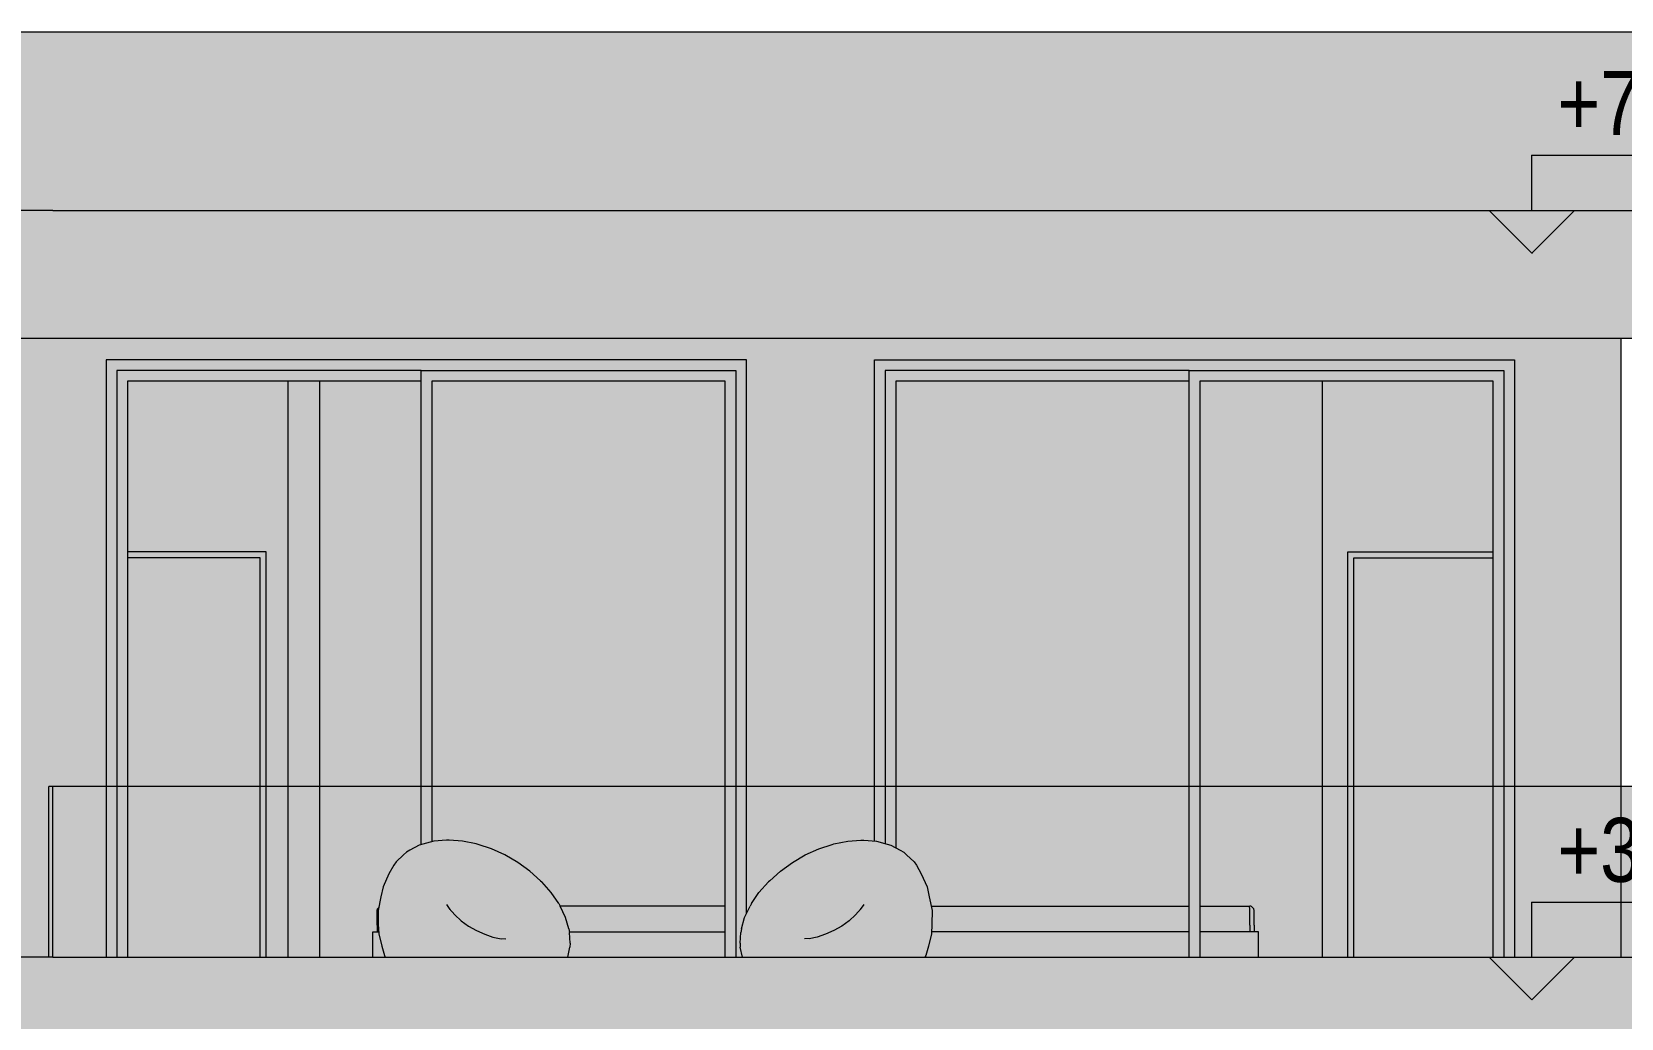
# Model space of a CAD drawing. Header units: centimetres. Extents: x -4381 to 5639, y -3920 to 4826.
# Drawn here: x 76.82 to 84.27, y 14.03 to 18.66 of the extents above; entities that cross this region are included whole.
import ezdxf
from ezdxf.xclip import XClip

# ---------------------------------------------------------------- set-up
doc = ezdxf.new("R2010")
doc.units = ezdxf.units.CM
doc.header["$MEASUREMENT"] = 0
doc.header["$XCLIPFRAME"] = 0
doc.set_wipeout_variables(frame=1)
doc.linetypes.add('Wipeout_Contour', pattern=[100, 0, -100])
for name, color, linetype in [('00- NIVEAUX', 7, 'Continuous'), ('Dalles', 7, 'Continuous'), ('Drawing & Figure', 7, 'Continuous'), ('Mur de clôture', 7, 'Continuous'), ('Structural - Bearing', 7, 'Continuous')]:
    doc.layers.add(name, color=color, linetype=linetype)
for name, color, linetype, lineweight in [('00- NIVEAUX_Pen_No__1', 7, 'Continuous', 5), ('01- MOBILIER_Pen_No__1', 7, 'Continuous', 5), ('01- MOBILIER_Pen_No__7', 7, 'Continuous', 5), ('Dalles_Pen_No__1', 7, 'Continuous', 5), ('Mur de clôture_Pen_No__7', 7, 'Continuous', 5), ('Structural - Bearing_Pen_No__1', 7, 'Continuous', 5), ('Structural - Bearing_Pen_No__18', 9, 'Continuous', 5), ('Structural - Bearing_Pen_No__7', 7, 'Continuous', 5)]:
    doc.layers.add(name, color=color, linetype=linetype, lineweight=lineweight)
for name, color, linetype, lineweight, true_color in [('03-Personnages.2D_Pen_No__58', 7, 'Continuous', 5, 0xdf0000), ('Dalles_Pen_No__61', 7, 'Continuous', 5, 0x6a6a6a), ('Mur de clôture_Pen_No__112', 7, 'Continuous', 5, 0xd5aaaa), ('Structural - Bearing_Pen_No__102', 7, 'Continuous', 5, 0xcccccc), ('Structural - Bearing_Pen_No__112', 7, 'Continuous', 5, 0xd5aaaa), ('Structural - Bearing_Pen_No__61', 7, 'Continuous', 5, 0x6a6a6a)]:
    doc.layers.add(name, color=color, linetype=linetype, lineweight=lineweight, true_color=true_color)
doc.styles.add('GENERATED_STYLE_2', font='')
doc.styles.get('GENERATED_STYLE_2').set_extended_font_data('Arial Narrow Occidental')

# ---------------------------------------------------------------- blocks, each defined once
blk = doc.blocks.new('Drawing_10_10', base_point=(-363.0919, 10.6179))
at = {"color": 254, "linetype": 'Wipeout_Contour', "lineweight": 0, "ltscale": 1011.34748}
blk.add_wipeout([(55.8299, 17.0562), (63.414, 17.0562), (63.6669, 16.9762), (63.6669, 17.2179), (61.6669, 17.2179), (61.6669, 17.8179), (90.2669, 17.8179), (90.2669, 17.5562), (90.5136, 17.5562), (95.2031, 18.0562), (96.0934, 18.0562), (96.0934, 18.6562), (55.8299, 18.6562)], dxfattribs=at).dxf.layer = 'Mur de clôture'
at = {"color": 254, "linetype": 'Wipeout_Contour', "lineweight": 0, "ltscale": 312.295187}
blk.add_wipeout([(76.9169, 14.1179), (76.9169, 14.3179), (76.6169, 14.3179), (76.6169, 14.1179)], dxfattribs=at).dxf.layer = 'Structural - Bearing'
at = {"layer": 'Mur de clôture_Pen_No__112', "linetype": 'Continuous', "ltscale": 10}
blk.add_hatch(color=256, dxfattribs=at).paths.add_polyline_path([(55.8299, 17.0562), (63.414, 17.0562), (63.6669, 16.9762), (63.6669, 17.2179), (61.6669, 17.2179), (61.6669, 17.8179), (90.2669, 17.8179), (90.2669, 17.5562), (90.5136, 17.5562), (95.2031, 18.0562), (96.0934, 18.0562), (96.0934, 18.6562), (55.8299, 18.6562)])
at = {"layer": 'Structural - Bearing_Pen_No__61', "linetype": 'Continuous', "ltscale": 10}
blk.add_hatch(color=256, dxfattribs=at).paths.add_polyline_path([(76.9169, 14.1179), (76.9169, 14.3179), (76.6169, 14.3179), (76.6169, 14.1179)])
at = {"layer": '00- NIVEAUX_Pen_No__1', "linetype": 'Continuous', "ltscale": 10}
blk.add_line((84.9626, 18.0756), (83.8473, 18.0756), dxfattribs=at)
blk.add_point((83.8473, 18.0756), dxfattribs=at)
at = {"layer": 'Mur de clôture_Pen_No__7', "linetype": 'Continuous', "ltscale": 10}
blk.add_line((55.8299, 18.6562), (96.0934, 18.6562), dxfattribs=at)
at = {"layer": '00- NIVEAUX_Pen_No__1', "linetype": 'Continuous', "insert": (83.9673, 18.1676), "char_height": 0.3, "attachment_point": 7, "style": 'GENERATED_STYLE_2'}
blk.add_mtext('\\A1;{\\fArial Narrow Occidental|b0|i0|c0|p34;+7.00}', dxfattribs=at)
at = {"color": 254, "linetype": 'Wipeout_Contour', "lineweight": 0, "ltscale": 340.981247}
blk.add_wipeout([(76.6169, 17.6179), (76.6169, 17.2179), (90.2669, 17.2179), (90.2669, 17.6179)], dxfattribs=at).dxf.layer = 'Dalles'
at = {"color": 254, "linetype": 'Wipeout_Contour', "lineweight": 0, "ltscale": 338.388348}
blk.add_wipeout([(76.6169, 14.1179), (76.6169, 13.7179), (90.2669, 13.7179), (90.2669, 14.1179)], dxfattribs=at).dxf.layer = 'Dalles'
at = {"color": 254, "linetype": 'Wipeout_Contour', "lineweight": 0, "ltscale": 338.85299}
blk.add_wipeout([(76.8969, 14.3179), (89.9469, 14.3179), (89.9469, 15.1179), (76.8969, 15.1179)], dxfattribs=at).dxf.layer = 'Structural - Bearing'
at = {"layer": 'Dalles_Pen_No__61', "linetype": 'Continuous', "ltscale": 10}
for points in [[(76.6169, 17.6179), (76.6169, 17.2179), (90.2669, 17.2179), (90.2669, 17.6179)], [(76.6169, 14.1179), (76.6169, 13.7179), (90.2669, 13.7179), (90.2669, 14.1179)]]:
    blk.add_hatch(color=256, dxfattribs=at).paths.add_polyline_path(points)
at = {"layer": 'Structural - Bearing_Pen_No__102', "linetype": 'Continuous', "ltscale": 10}
blk.add_hatch(color=256, dxfattribs=at).paths.add_polyline_path([(76.8969, 14.3179), (89.9469, 14.3179), (89.9469, 15.1179), (76.8969, 15.1179)])
at = {"color": 254, "linetype": 'Wipeout_Contour', "lineweight": 0, "ltscale": 315.14525}
blk.add_wipeout([(76.9169, 17.8179), (76.6169, 17.8179), (76.6169, 17.6179), (76.9169, 17.6179)], dxfattribs=at).dxf.layer = 'Structural - Bearing'
at = {"color": 254, "linetype": 'Wipeout_Contour', "lineweight": 0, "ltscale": 315.430589}
blk.add_wipeout([(77.2169, 17.0679), (77.1669, 17.0679), (77.1669, 15.1179), (77.2169, 15.1179)], dxfattribs=at).dxf.layer = 'Structural - Bearing'
at = {"color": 254, "linetype": 'Wipeout_Contour', "lineweight": 0, "ltscale": 326.990462}
blk.add_wipeout([(80.1169, 17.0679), (80.1169, 15.1179), (80.1669, 15.1179), (80.1669, 17.0679)], dxfattribs=at).dxf.layer = 'Structural - Bearing'
at = {"color": 254, "linetype": 'Wipeout_Contour', "lineweight": 0, "ltscale": 329.539839}
blk.add_wipeout([(80.8169, 17.0679), (80.7669, 17.0679), (80.7669, 15.1179), (80.8169, 15.1179)], dxfattribs=at).dxf.layer = 'Structural - Bearing'
at = {"color": 254, "linetype": 'Wipeout_Contour', "lineweight": 0, "ltscale": 341.119683}
blk.add_wipeout([(83.7669, 17.0679), (83.7169, 17.0679), (83.7169, 15.1179), (83.7669, 15.1179)], dxfattribs=at).dxf.layer = 'Structural - Bearing'
at = {"color": 254, "linetype": 'Wipeout_Contour', "lineweight": 0, "ltscale": 338.58675}
blk.add_wipeout([(76.9169, 14.1179), (89.9669, 14.1179), (89.9669, 14.3179), (76.9169, 14.3179)], dxfattribs=at).dxf.layer = 'Structural - Bearing'
at = {"layer": 'Structural - Bearing_Pen_No__18', "linetype": 'Continuous', "ltscale": 10}
for points in [[(77.2169, 17.0679), (77.1669, 17.0679), (77.1669, 15.1179), (77.2169, 15.1179)], [(80.1169, 17.0679), (80.1169, 15.1179), (80.1669, 15.1179), (80.1669, 17.0679)], [(80.8169, 17.0679), (80.7669, 17.0679), (80.7669, 15.1179), (80.8169, 15.1179)], [(83.7669, 17.0679), (83.7169, 17.0679), (83.7169, 15.1179), (83.7669, 15.1179)]]:
    blk.add_hatch(color=256, dxfattribs=at).paths.add_polyline_path(points)
at = {"layer": 'Structural - Bearing_Pen_No__61', "linetype": 'Continuous', "ltscale": 10}
for points in [[(76.9169, 17.8179), (76.6169, 17.8179), (76.6169, 17.6179), (76.9169, 17.6179)], [(76.9169, 14.1179), (89.9669, 14.1179), (89.9669, 14.3179), (76.9169, 14.3179)]]:
    blk.add_hatch(color=256, dxfattribs=at).paths.add_polyline_path(points)
at = {"color": 254, "linetype": 'Wipeout_Contour', "lineweight": 0, "ltscale": 341.22662}
blk.add_wipeout([(76.9169, 17.6179), (89.9669, 17.6179), (89.9669, 17.8179), (76.9169, 17.8179)], dxfattribs=at).dxf.layer = 'Structural - Bearing'
at = {"color": 254, "linetype": 'Wipeout_Contour', "lineweight": 0, "ltscale": 482.796361}
blk.add_wipeout([(77.2169, 17.0679), (80.1169, 17.0679), (80.1669, 17.0679), (80.1669, 17.1179), (77.1669, 17.1179), (77.1669, 17.0679)], dxfattribs=at).dxf.layer = 'Structural - Bearing'
at = {"color": 254, "linetype": 'Wipeout_Contour', "lineweight": 0, "ltscale": 503.933944}
blk.add_wipeout([(80.7669, 17.0679), (80.8169, 17.0679), (83.7169, 17.0679), (83.7669, 17.0679), (83.7669, 17.1179), (80.7669, 17.1179)], dxfattribs=at).dxf.layer = 'Structural - Bearing'
at = {"color": 254, "linetype": 'Wipeout_Contour', "lineweight": 0, "ltscale": 315.604958}
blk.add_wipeout([(77.2669, 17.0179), (77.2169, 17.0179), (77.2169, 15.1179), (77.2669, 15.1179)], dxfattribs=at).dxf.layer = 'Structural - Bearing'
at = {"color": 254, "linetype": 'Wipeout_Contour', "lineweight": 0, "ltscale": 326.773701}
blk.add_wipeout([(80.0669, 17.0179), (80.0669, 15.1179), (80.1169, 15.1179), (80.1169, 17.0179)], dxfattribs=at).dxf.layer = 'Structural - Bearing'
at = {"color": 254, "linetype": 'Wipeout_Contour', "lineweight": 0, "ltscale": 329.715472}
blk.add_wipeout([(80.8669, 17.0179), (80.8169, 17.0179), (80.8169, 15.1179), (80.8669, 15.1179)], dxfattribs=at).dxf.layer = 'Structural - Bearing'
at = {"color": 254, "linetype": 'Wipeout_Contour', "lineweight": 0, "ltscale": 340.903449}
blk.add_wipeout([(83.7169, 17.0179), (83.6669, 17.0179), (83.6669, 15.1179), (83.7169, 15.1179)], dxfattribs=at).dxf.layer = 'Structural - Bearing'
at = {"layer": '00- NIVEAUX', "linetype": 'Continuous', "lineweight": 0, "true_color": 0x000000}
blk.add_hatch(color=18, dxfattribs=at).paths.add_polyline_path([(83.8473, 17.6179), (84.0473, 17.8179), (83.6473, 17.8179)])
at = {"layer": 'Structural - Bearing_Pen_No__18', "linetype": 'Continuous', "ltscale": 10}
for points in [[(77.2169, 17.0679), (80.1169, 17.0679), (80.1669, 17.0679), (80.1669, 17.1179), (77.1669, 17.1179), (77.1669, 17.0679)], [(80.7669, 17.0679), (80.8169, 17.0679), (83.7169, 17.0679), (83.7669, 17.0679), (83.7669, 17.1179), (80.7669, 17.1179)], [(77.2669, 17.0179), (77.2169, 17.0179), (77.2169, 15.1179), (77.2669, 15.1179)], [(80.0669, 17.0179), (80.0669, 15.1179), (80.1169, 15.1179), (80.1169, 17.0179)], [(80.8669, 17.0179), (80.8169, 17.0179), (80.8169, 15.1179), (80.8669, 15.1179)], [(83.7169, 17.0179), (83.6669, 17.0179), (83.6669, 15.1179), (83.7169, 15.1179)]]:
    blk.add_hatch(color=256, dxfattribs=at).paths.add_polyline_path(points)
at = {"layer": 'Structural - Bearing_Pen_No__61', "linetype": 'Continuous', "ltscale": 10}
blk.add_hatch(color=256, dxfattribs=at).paths.add_polyline_path([(76.9169, 17.6179), (89.9669, 17.6179), (89.9669, 17.8179), (76.9169, 17.8179)])
at = {"layer": '00- NIVEAUX_Pen_No__1', "linetype": 'Continuous', "ltscale": 10}
for p, q in [((83.8473, 17.8179), (83.8473, 18.0756)), ((83.8473, 17.6179), (83.6473, 17.8179)), ((83.6473, 17.8179), (84.0473, 17.8179)), ((83.8473, 17.6179), (84.0473, 17.8179))]:
    blk.add_line(p, q, dxfattribs=at)
at = {"layer": 'Structural - Bearing_Pen_No__1', "linetype": 'Continuous', "ltscale": 10}
for q in [(76.6169, 17.8179), (89.9669, 17.8179)]:
    blk.add_line((76.9169, 17.8179), q, dxfattribs=at)
at = {"color": 254, "linetype": 'Wipeout_Contour', "lineweight": 0, "ltscale": 398.555299}
blk.add_wipeout([(77.2169, 17.0179), (77.2669, 17.0179), (78.6419, 17.0179), (78.6419, 17.0679), (77.2169, 17.0679)], dxfattribs=at).dxf.layer = 'Structural - Bearing'
at = {"color": 254, "linetype": 'Wipeout_Contour', "lineweight": 0, "ltscale": 416.161747}
blk.add_wipeout([(80.8169, 17.0679), (80.8169, 17.0179), (80.8669, 17.0179), (82.2419, 17.0179), (82.2419, 17.0679)], dxfattribs=at).dxf.layer = 'Structural - Bearing'
at = {"layer": 'Structural - Bearing_Pen_No__18', "linetype": 'Continuous', "ltscale": 10}
for points in [[(77.2169, 17.0179), (77.2669, 17.0179), (78.6419, 17.0179), (78.6419, 17.0679), (77.2169, 17.0679)], [(80.8169, 17.0679), (80.8169, 17.0179), (80.8669, 17.0179), (82.2419, 17.0179), (82.2419, 17.0679)]]:
    blk.add_hatch(color=256, dxfattribs=at).paths.add_polyline_path(points)
at = {"color": 254, "linetype": 'Wipeout_Contour', "lineweight": 0, "ltscale": 318.392805}
blk.add_wipeout([(78.6419, 17.0179), (77.2669, 17.0179), (77.2669, 15.1179), (78.6419, 15.1179)], dxfattribs=at).dxf.layer = 'Structural - Bearing'
at = {"color": 254, "linetype": 'Wipeout_Contour', "lineweight": 0, "ltscale": 332.508522}
blk.add_wipeout([(80.8669, 17.0179), (80.8669, 15.1179), (82.2419, 15.1179), (82.2419, 17.0179)], dxfattribs=at).dxf.layer = 'Structural - Bearing'
at = {"layer": 'Structural - Bearing_Pen_No__102', "linetype": 'Continuous', "ltscale": 10}
for points in [[(78.6419, 17.0179), (77.2669, 17.0179), (77.2669, 15.1179), (78.6419, 15.1179)], [(80.8669, 17.0179), (80.8669, 15.1179), (82.2419, 15.1179), (82.2419, 17.0179)]]:
    blk.add_hatch(color=256, dxfattribs=at).paths.add_polyline_path(points)
at = {"color": 254, "linetype": 'Wipeout_Contour', "lineweight": 0, "ltscale": 321.1873}
blk.add_wipeout([(78.6919, 17.0179), (78.6419, 17.0179), (78.6419, 15.1179), (78.6919, 15.1179)], dxfattribs=at).dxf.layer = 'Structural - Bearing'
at = {"color": 254, "linetype": 'Wipeout_Contour', "lineweight": 0, "ltscale": 335.307677}
blk.add_wipeout([(82.2419, 17.0179), (82.2419, 15.1179), (82.2919, 15.1179), (82.2919, 17.0179)], dxfattribs=at).dxf.layer = 'Structural - Bearing'
at = {"layer": 'Structural - Bearing_Pen_No__18', "linetype": 'Continuous', "ltscale": 10}
for points in [[(78.6919, 17.0179), (78.6419, 17.0179), (78.6419, 15.1179), (78.6919, 15.1179)], [(82.2419, 17.0179), (82.2419, 15.1179), (82.2919, 15.1179), (82.2919, 17.0179)]]:
    blk.add_hatch(color=256, dxfattribs=at).paths.add_polyline_path(points)
at = {"color": 254, "linetype": 'Wipeout_Contour', "lineweight": 0, "ltscale": 486.915732}
blk.add_wipeout([(80.1169, 17.0679), (78.6419, 17.0679), (78.6419, 17.0179), (78.6919, 17.0179), (80.0669, 17.0179), (80.1169, 17.0179)], dxfattribs=at).dxf.layer = 'Structural - Bearing'
at = {"color": 254, "linetype": 'Wipeout_Contour', "lineweight": 0, "ltscale": 508.063715}
blk.add_wipeout([(83.7169, 17.0679), (82.2419, 17.0679), (82.2419, 17.0179), (82.2919, 17.0179), (83.6669, 17.0179), (83.7169, 17.0179)], dxfattribs=at).dxf.layer = 'Structural - Bearing'
at = {"layer": 'Structural - Bearing_Pen_No__18', "linetype": 'Continuous', "ltscale": 10}
for points in [[(80.1169, 17.0679), (78.6419, 17.0679), (78.6419, 17.0179), (78.6919, 17.0179), (80.0669, 17.0179), (80.1169, 17.0179)], [(83.7169, 17.0679), (82.2419, 17.0679), (82.2419, 17.0179), (82.2919, 17.0179), (83.6669, 17.0179), (83.7169, 17.0179)]]:
    blk.add_hatch(color=256, dxfattribs=at).paths.add_polyline_path(points)
at = {"color": 254, "linetype": 'Wipeout_Contour', "lineweight": 0, "ltscale": 323.977288}
blk.add_wipeout([(80.0669, 17.0179), (78.6919, 17.0179), (78.6919, 15.1179), (80.0669, 15.1179)], dxfattribs=at).dxf.layer = 'Structural - Bearing'
at = {"color": 254, "linetype": 'Wipeout_Contour', "lineweight": 0, "ltscale": 338.102609}
blk.add_wipeout([(82.2919, 17.0179), (82.2919, 15.1179), (83.6669, 15.1179), (83.6669, 17.0179)], dxfattribs=at).dxf.layer = 'Structural - Bearing'
at = {"layer": 'Structural - Bearing_Pen_No__102', "linetype": 'Continuous', "ltscale": 10}
for points in [[(80.0669, 17.0179), (78.6919, 17.0179), (78.6919, 15.1179), (80.0669, 15.1179)], [(82.2919, 17.0179), (82.2919, 15.1179), (83.6669, 15.1179), (83.6669, 17.0179)]]:
    blk.add_hatch(color=256, dxfattribs=at).paths.add_polyline_path(points)
at = {"color": 254, "linetype": 'Wipeout_Contour', "lineweight": 0, "ltscale": 1142.254766}
blk.add_wipeout([(76.6169, 14.3179), (76.8969, 14.3179), (76.8969, 15.1179), (77.1669, 15.1179), (77.1669, 17.1179), (80.1669, 17.1179), (80.1669, 15.1179), (80.7669, 15.1179), (80.7669, 17.1179), (83.7669, 17.1179), (83.7669, 15.1179), (84.2669, 15.1179), (84.2669, 17.2179), (76.6169, 17.2179)], dxfattribs=at).dxf.layer = 'Structural - Bearing'
at = {"layer": '00- NIVEAUX', "linetype": 'Continuous', "lineweight": 0, "true_color": 0x000000}
blk.add_hatch(color=18, dxfattribs=at).paths.add_polyline_path([(83.8473, 14.1179), (84.0473, 14.3179), (83.6473, 14.3179)])
at = {"layer": '03-Personnages.2D_Pen_No__58', "linetype": 'Continuous', "lineweight": 0, "ltscale": 10, "true_color": 0x370000}
blk.add_hatch(color=18, dxfattribs=at).paths.add_polyline_path([(80.7461, 14.7109), (80.761, 14.7543), (80.7689, 14.746), (80.7924, 14.742), (80.8572, 14.7379), (80.9415, 14.735), (80.9535, 14.7351), (80.9617, 14.7387), (80.9804, 14.7596), (80.9769, 14.787), (80.9693, 14.8134), (80.9657, 14.8205), (80.9597, 14.8458), (80.9533, 14.8544), (80.9436, 14.8512), (80.9398, 14.8556), (80.9388, 14.8661), (80.9204, 14.8798), (80.8808, 14.9106), (80.8724, 14.9), (80.8616, 14.9123), (80.8575, 14.9192), (80.8494, 14.9298), (80.8438, 14.9338), (80.8371, 14.936), (80.8196, 14.945), (80.8081, 14.9517), (80.79, 14.9618), (80.769, 14.9669), (80.767, 14.9697), (80.7619, 14.9717), (80.7605, 14.9842), (80.7495, 15.0086), (80.7219, 15.0573), (80.687, 15.077), (80.6472, 15.0726), (80.6126, 15.0486), (80.5835, 15.013), (80.5646, 14.9788), (80.5566, 14.9314), (80.5484, 14.903), (80.5332, 14.8856), (80.5119, 14.8848), (80.466, 14.8856), (80.4301, 14.8856), (80.4221, 14.8718), (80.4154, 14.8515), (80.4132, 14.8334), (80.4155, 14.8302), (80.4171, 14.8243), (80.4014, 14.7863), (80.3968, 14.7762), (80.3954, 14.7699), (80.383, 14.7397), (80.3749, 14.7221), (80.3632, 14.7017), (80.3633, 14.6939), (80.3362, 14.6482), (80.3282, 14.6202), (80.3302, 14.5901), (80.2241, 14.5961), (80.1805, 14.596), (80.1669, 14.5841), (80.1498, 14.5621), (80.1448, 14.5331), (80.1304, 14.4677), (80.1031, 14.3522), (80.0942, 14.3179), (80.2163, 14.3179), (80.2316, 14.4167), (80.2483, 14.4727), (80.2607, 14.4744), (80.2824, 14.4674), (80.325, 14.4499), (80.3534, 14.4372), (80.3897, 14.4131), (80.4088, 14.4065), (80.4867, 14.4065), (80.493, 14.3714), (80.4977, 14.3405), (80.5014, 14.3179), (80.6143, 14.3179), (80.6136, 14.3211), (80.6037, 14.3751), (80.5993, 14.4065), (80.6446, 14.4065), (80.6986, 14.412), (80.7166, 14.424), (80.7206, 14.438), (80.7467, 14.434), (80.7386, 14.5101), (80.7226, 14.5861), (80.7333, 14.6754)])
at = {"layer": 'Structural - Bearing_Pen_No__112', "linetype": 'Continuous', "ltscale": 10}
blk.add_hatch(color=256, dxfattribs=at).paths.add_polyline_path([(76.6169, 14.3179), (76.8969, 14.3179), (76.8969, 15.1179), (77.1669, 15.1179), (77.1669, 17.1179), (80.1669, 17.1179), (80.1669, 15.1179), (80.7669, 15.1179), (80.7669, 17.1179), (83.7669, 17.1179), (83.7669, 15.1179), (84.2669, 15.1179), (84.2669, 17.2179), (76.6169, 17.2179)])
at = {"layer": '00- NIVEAUX_Pen_No__1', "linetype": 'Continuous', "ltscale": 10}
for p, q in [((83.8473, 14.3179), (83.8473, 14.5756)), ((84.9626, 14.5756), (83.8473, 14.5756)), ((83.8473, 14.1179), (83.6473, 14.3179)), ((83.6473, 14.3179), (84.0473, 14.3179)), ((83.8473, 14.1179), (84.0473, 14.3179))]:
    blk.add_line(p, q, dxfattribs=at)
blk.add_point((83.8473, 14.5756), dxfattribs=at)
at = {"layer": '01- MOBILIER_Pen_No__1', "linetype": 'Continuous', "ltscale": 10}
for p, q in [((78.6339, 14.8432), (78.5901, 14.8197)), ((78.6506, 14.8483), (78.6339, 14.8432)), ((78.702, 14.8623), (78.6506, 14.8483)), ((78.7605, 14.867), (78.702, 14.8623)), ((78.7743, 14.8677), (78.7605, 14.867)), ((78.8359, 14.8631), (78.7743, 14.8677)), ((78.901, 14.8497), (78.8359, 14.8631)), ((78.9089, 14.8472), (78.901, 14.8497)), ((78.9724, 14.8262), (78.9089, 14.8472)), ((79.0353, 14.7978), (78.9724, 14.8262)), ((80.4426, 14.7978), (80.5056, 14.8262)), ((80.5056, 14.8262), (80.5691, 14.8472)), ((80.5691, 14.8472), (80.577, 14.8497)), ((80.577, 14.8497), (80.642, 14.8631)), ((80.642, 14.8631), (80.7037, 14.8677)), ((80.7037, 14.8677), (80.7174, 14.867)), ((80.7174, 14.867), (80.776, 14.8623)), ((80.776, 14.8623), (80.8273, 14.8483)), ((80.8273, 14.8483), (80.8441, 14.8432)), ((80.8441, 14.8432), (80.8879, 14.8197)), ((78.5255, 14.7649), (78.5142, 14.7493)), ((78.56, 14.7978), (78.5255, 14.7649)), ((78.5739, 14.8104), (78.56, 14.7978)), ((78.5901, 14.8197), (78.5739, 14.8104)), ((79.0958, 14.7627), (79.0353, 14.7978)), ((79.1519, 14.7221), (79.0958, 14.7627)), ((80.3261, 14.7221), (80.3822, 14.7627)), ((80.3822, 14.7627), (80.4426, 14.7978)), ((80.8879, 14.8197), (80.9041, 14.8104)), ((80.9041, 14.8104), (80.9179, 14.7978)), ((80.9179, 14.7978), (80.9525, 14.7649)), ((80.9525, 14.7649), (80.9638, 14.7493)), ((78.4914, 14.7085), (78.4642, 14.6478)), ((78.5142, 14.7493), (78.4914, 14.7085)), ((79.202, 14.6771), (79.1519, 14.7221)), ((79.202, 14.6771), (79.2078, 14.6716)), ((80.276, 14.6771), (80.2702, 14.6716)), ((80.276, 14.6771), (80.3261, 14.7221)), ((80.9638, 14.7493), (80.9866, 14.7085)), ((80.9866, 14.7085), (81.0138, 14.6478)), ((78.4541, 14.6012), (78.4407, 14.538)), ((78.4642, 14.6478), (78.4541, 14.6012)), ((79.2523, 14.6215), (79.2078, 14.6716)), ((79.2876, 14.5698), (79.2523, 14.6215)), ((80.1904, 14.5698), (80.2257, 14.6215)), ((80.2257, 14.6215), (80.2702, 14.6716)), ((81.0138, 14.6478), (81.0239, 14.6012)), ((81.0239, 14.6012), (81.0372, 14.538)), ((78.4367, 14.5379), (78.4382, 14.5455)), ((78.4367, 14.4679), (78.4367, 14.5379)), ((78.4382, 14.5455), (78.4434, 14.5508)), ((78.4407, 14.538), (78.4415, 14.4735)), ((78.7612, 14.5659), (78.7776, 14.5419)), ((78.7736, 14.5464), (78.7996, 14.5171)), ((79.2876, 14.5698), (79.2936, 14.5576)), ((80.0669, 14.5579), (79.2935, 14.5579)), ((79.3195, 14.5039), (79.2936, 14.5576)), ((80.1584, 14.5039), (80.1843, 14.5576)), ((80.1904, 14.5698), (80.1843, 14.5576)), ((80.7044, 14.5464), (80.6784, 14.5171)), ((80.7168, 14.5659), (80.7004, 14.5419)), ((81.033, 14.5579), (82.2419, 14.5579)), ((81.0372, 14.538), (81.0365, 14.4735)), ((82.2919, 14.5579), (82.5247, 14.5579)), ((82.5254, 14.5563), (82.5247, 14.5579)), ((82.5247, 14.5579), (82.5263, 14.5579)), ((82.5265, 14.5455), (82.5254, 14.5563)), ((82.5267, 14.5578), (82.5263, 14.5579)), ((82.5263, 14.5579), (82.5267, 14.5579)), ((82.5267, 14.5379), (82.5265, 14.5455)), ((82.5308, 14.557), (82.5267, 14.5579)), ((82.5267, 14.4679), (82.5267, 14.5379)), ((82.5343, 14.5563), (82.5308, 14.557)), ((82.5451, 14.5455), (82.5343, 14.5563)), ((82.5467, 14.5379), (82.5451, 14.5455)), ((82.5467, 14.4679), (82.5467, 14.5379)), ((78.4367, 14.4679), (78.4367, 14.4379)), ((78.4415, 14.4735), (78.4438, 14.4282)), ((78.7996, 14.5171), (78.8303, 14.4896)), ((78.8303, 14.4896), (78.8646, 14.4647)), ((78.8646, 14.4647), (78.9017, 14.4432)), ((79.3339, 14.4518), (79.3195, 14.5039)), ((79.3339, 14.4518), (79.3376, 14.4348)), ((80.144, 14.4518), (80.1403, 14.4348)), ((80.144, 14.4518), (80.1584, 14.5039)), ((80.6133, 14.4647), (80.5763, 14.4432)), ((80.6477, 14.4896), (80.6133, 14.4647)), ((80.6784, 14.5171), (80.6477, 14.4896)), ((81.0365, 14.4735), (81.0342, 14.4282)), ((82.5267, 14.4679), (82.5267, 14.4379)), ((82.5467, 14.4679), (82.5467, 14.4379)), ((78.4167, 14.4379), (78.4433, 14.4379)), ((78.4167, 14.3179), (78.4167, 14.4379)), ((78.4438, 14.4282), (78.4583, 14.3697)), ((78.9017, 14.4432), (78.9402, 14.4258)), ((78.9402, 14.4258), (78.9791, 14.413)), ((78.9791, 14.413), (79.0171, 14.4051)), ((79.0098, 14.4066), (79.0395, 14.4044)), ((79.337, 14.4379), (80.0669, 14.4379)), ((79.3402, 14.3844), (79.3376, 14.4348)), ((79.3402, 14.3844), (79.34, 14.3658)), ((80.1378, 14.3844), (80.1403, 14.4348)), ((80.1378, 14.3844), (80.1379, 14.3658)), ((80.4682, 14.4066), (80.4385, 14.4044)), ((80.4989, 14.413), (80.4608, 14.4051)), ((80.5378, 14.4258), (80.4989, 14.413)), ((80.5763, 14.4432), (80.5378, 14.4258)), ((81.0342, 14.4282), (81.0196, 14.3697)), ((82.2419, 14.4379), (81.0347, 14.4379)), ((82.5667, 14.4379), (82.2919, 14.4379)), ((82.5667, 14.3179), (82.5667, 14.4379)), ((78.4583, 14.3697), (78.4701, 14.327)), ((78.4701, 14.327), (78.4745, 14.3179)), ((79.3299, 14.3193), (79.3296, 14.3179)), ((79.3299, 14.3193), (79.34, 14.3658)), ((80.148, 14.3193), (80.1379, 14.3658)), ((80.148, 14.3193), (80.1483, 14.3179)), ((81.0078, 14.327), (81.0035, 14.3179)), ((81.0196, 14.3697), (81.0078, 14.327))]:
    blk.add_line(p, q, dxfattribs=at)
at = {"layer": '01- MOBILIER_Pen_No__7', "linetype": 'Continuous', "ltscale": 10}
blk.add_line((78.0169, 17.0179), (78.0169, 14.3179), dxfattribs=at)
at = {"layer": 'Dalles_Pen_No__1', "linetype": 'Continuous', "ltscale": 10}
blk.add_line((90.2669, 17.2179), (76.6169, 17.2179), dxfattribs=at)
at = {"layer": 'Structural - Bearing_Pen_No__1', "linetype": 'Continuous', "ltscale": 10}
for p, q in [((84.2669, 14.3179), (84.2669, 17.2179)), ((77.1669, 17.1179), (77.1669, 14.3179)), ((80.1669, 17.1179), (77.1669, 17.1179)), ((77.2169, 17.0679), (77.2169, 14.3179)), ((78.6419, 17.0679), (77.2169, 17.0679)), ((78.6419, 17.0179), (78.6419, 17.0679)), ((78.6419, 17.0679), (80.1169, 17.0679)), ((80.1169, 17.0679), (80.1169, 17.0179)), ((80.1669, 14.5214), (80.1669, 17.1179)), ((80.7669, 17.1179), (83.7669, 17.1179)), ((80.7669, 14.863), (80.7669, 17.1179)), ((80.8169, 17.0679), (80.8169, 14.8512)), ((82.2419, 17.0679), (80.8169, 17.0679)), ((82.2419, 17.0179), (82.2419, 17.0679)), ((82.2419, 17.0679), (83.7169, 17.0679)), ((83.7169, 17.0679), (83.7169, 17.0179)), ((83.7669, 17.1179), (83.7669, 14.3179)), ((77.2669, 17.0179), (77.2669, 14.3179)), ((78.6419, 17.0179), (77.2669, 17.0179)), ((78.1669, 14.3179), (78.1669, 17.0179)), ((78.6419, 14.8456), (78.6419, 17.0179)), ((78.6919, 17.0179), (78.6919, 14.8595)), ((80.0669, 17.0179), (78.6919, 17.0179)), ((80.0669, 14.3179), (80.0669, 17.0179)), ((80.1169, 17.0179), (80.1169, 14.3179)), ((80.8669, 17.0179), (80.8669, 14.8309)), ((82.2419, 17.0179), (80.8669, 17.0179)), ((82.2419, 14.3179), (82.2419, 17.0179)), ((82.2919, 17.0179), (82.2919, 14.3179)), ((83.6669, 17.0179), (82.2919, 17.0179)), ((82.8669, 14.3179), (82.8669, 17.0179)), ((83.6669, 14.3179), (83.6669, 17.0179)), ((83.7169, 17.0179), (83.7169, 14.3179)), ((89.9469, 15.1179), (76.8969, 15.1179)), ((76.8969, 14.3179), (76.8969, 15.1179)), ((89.9469, 15.1179), (76.9169, 15.1179)), ((76.9169, 14.3179), (76.9169, 15.1179)), ((76.9169, 14.3179), (76.6169, 14.3179)), ((76.9169, 14.3179), (89.9669, 14.3179))]:
    blk.add_line(p, q, dxfattribs=at)
at = {"layer": 'Structural - Bearing_Pen_No__7', "linetype": 'Continuous', "ltscale": 10}
for p, q in [((77.9167, 16.2179), (77.2669, 16.2179)), ((77.8887, 16.1899), (77.2669, 16.1899)), ((77.8887, 14.3179), (77.8887, 16.1899)), ((77.9167, 16.1779), (77.9167, 16.2179)), ((77.9167, 14.3179), (77.9167, 16.1779)), ((82.9856, 16.1779), (82.9856, 16.2179)), ((82.9856, 16.2179), (83.6669, 16.2179)), ((82.9856, 14.3179), (82.9856, 16.1779)), ((83.0136, 14.3179), (83.0136, 16.1899)), ((83.0136, 16.1899), (83.6669, 16.1899))]:
    blk.add_line(p, q, dxfattribs=at)
at = {"layer": '00- NIVEAUX_Pen_No__1', "linetype": 'Continuous', "insert": (83.9673, 14.6673), "char_height": 0.3, "attachment_point": 7, "style": 'GENERATED_STYLE_2'}
blk.add_mtext('\\A1;{\\fArial Narrow Occidental|b0|i0|c0|p34;+3.50}', dxfattribs=at)

msp = doc.modelspace()

# ---------------------------------------------------------------- block references
at = {"layer": 'Drawing & Figure', "color": 151, "linetype": 'Continuous', "lineweight": 5, "ltscale": 10, "true_color": 0x80c2ff}
ref = msp.add_blockref('Drawing_10_10', (-363.09186, 10.61787), dxfattribs=at)
XClip(ref).set_block_clipping_path([(51.7463984619, 0.9963282177), (100.4426918859, 21.3288080632)])

doc.saveas('drawing.dxf')
